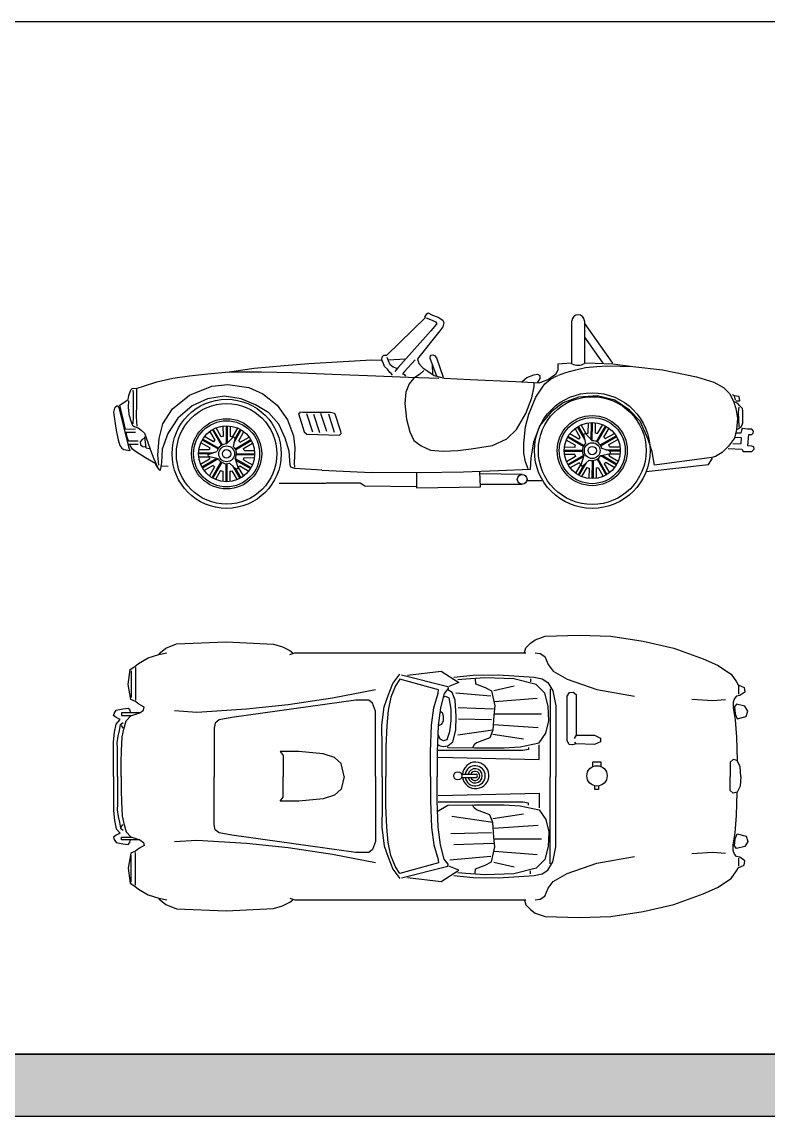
# Model space of a CAD drawing. Header units: millimetres. Extents: x 1343 to 64046, y 44602 to 77982.
# Drawn here: x 30364 to 35030, y 44602 to 51441 of the extents above; entities that cross this region are included whole.
import ezdxf

# ---------------------------------------------------------------- set-up
doc = ezdxf.new("R2010")
doc.units = ezdxf.units.MM
doc.layers.add('www.cad-blocks.net', color=7, linetype='Continuous')

# ---------------------------------------------------------------- blocks, each defined once
blk = doc.blocks.new('A$C1B7223F6')
for p, q in [((1707.8, 959.1), (1950.9, 1193.3)), ((1946.6, 1195.7), (1959.3, 1215.6)), ((1950.9, 1193.3), (1946.6, 1195.7)), ((1954.3, 1192.1), (1991.6, 1177.5)), ((1959.3, 1215.6), (1966.8, 1222.2)), ((1966.8, 1222.2), (1994.3, 1207.7)), ((1991.6, 1177.5), (2013.8, 1167.2)), ((1994.3, 1207.7), (2029.3, 1195.1)), ((2013.8, 1167.2), (2021, 1155.4)), ((2029.3, 1195.1), (2059.2, 1175.9)), ((2059.2, 1175.9), (2064.9, 1160.8)), ((2866.3, 903.1), (2866.3, 1171.7)), ((2943.5, 1171.7), (2943.5, 906.2)), ((1984.4, 1109.9), (1780.5, 881)), ((2040.6, 1110.1), (1900.2, 936)), ((2017.2, 1149.2), (1984.4, 1109.9)), ((2021, 1155.4), (2017.2, 1149.2)), ((2059.4, 1135.8), (2040.6, 1110.1)), ((2064.9, 1160.8), (2059.4, 1135.8)), ((2943.5, 1156.3), (3118.8, 908)), ((2943.5, 1070.6), (3058.8, 907.2)), ((1679, 946.7), (1690.8, 959)), ((1690.8, 959), (1707.8, 959.1)), ((1980.8, 952.6), (1986, 958.6)), ((1986, 958.6), (1997.1, 961.1)), ((1997.1, 961.1), (2006.6, 955.9)), ((878.9, 877.3), (1066, 894)), ((1066, 894), (1220.9, 906.8)), ((1220.9, 906.8), (1435.8, 917.5)), ((1435.8, 917.5), (1612, 928.8)), ((1612, 928.8), (1678.2, 926.3)), ((1684.4, 916.4), (1677.7, 926.3)), ((1678.2, 926.3), (1679, 946.7)), ((1694.9, 886.7), (1684.4, 916.4)), ((1719.3, 922.3), (1709.8, 942.6)), ((1717.4, 929.4), (1824.6, 935.6)), ((1729.4, 898.7), (1719.3, 922.3)), ((1749.3, 883.2), (1729.4, 898.7)), ((1886.1, 928.4), (1818.9, 856.7)), ((1900.2, 936), (1907.9, 906.3)), ((1907.9, 906.3), (1933.1, 878.5)), ((1979.5, 945.4), (1980.8, 952.6)), ((1980, 936.9), (1979.5, 945.4)), ((2021.2, 826.7), (1980, 936.9)), ((1996.7, 840.5), (1994, 894.6)), ((2006.6, 955.9), (2018.2, 941.4)), ((2018.2, 941.4), (2060.6, 819.7)), ((2777.4, 904.2), (2805.3, 906.7)), ((2777.4, 904.2), (2778.7, 863.6)), ((2805.3, 906.7), (2866.3, 909.4)), ((2943.5, 909.2), (3010.4, 907.7)), ((3010.4, 907.7), (3121.9, 903.1)), ((3020.9, 887.5), (3086, 891.1)), ((3086, 891.1), (3247.7, 886.3)), ((3121.9, 903.1), (3247.7, 886.3)), ((370.8, 815.1), (475.1, 829.8)), ((475.1, 829.8), (588.5, 840.8)), ((588.5, 840.8), (722.6, 853.3)), ((722.6, 853.3), (752.4, 857.7)), ((722.6, 853.3), (924.4, 854.4)), ((752.4, 857.7), (878.9, 877.3)), ((924.4, 854.4), (1117.2, 850.2)), ((1117.2, 850.2), (1367.7, 839.7)), ((1367.7, 839.7), (1587, 831.4)), ((1587, 831.4), (1843.2, 819.9)), ((1712.5, 869.8), (1694.9, 886.7)), ((1727.2, 850), (1712.5, 869.8)), ((1735.8, 842.5), (1727.2, 850)), ((1744.3, 834.1), (1735.8, 842.5)), ((1772, 875.8), (1749.3, 883.2)), ((1780.5, 881), (1759.6, 856.2)), ((1818.9, 856.7), (1806.2, 841)), ((1806.2, 841), (1817.6, 836.8)), ((1817.6, 836.8), (1826.1, 826.9)), ((1914.4, 840.1), (1876.3, 812.5)), ((1940.8, 863), (1914.4, 840.1)), ((1933.1, 878.5), (1970.6, 853.2)), ((1970.6, 853.2), (2003.8, 831.2)), ((2003.8, 831.2), (2066.7, 813.5)), ((2583.1, 817.7), (2627.9, 835.9)), ((2627.9, 835.9), (2650.1, 839.3)), ((2650.1, 839.3), (2665.2, 831.8)), ((2665.2, 831.8), (2665.3, 812.4)), ((2762.9, 838.2), (2718.4, 806.5)), ((2729.2, 807), (2758.9, 822.3)), ((2758.9, 822.3), (2777.8, 830)), ((2778.7, 863.6), (2762.9, 838.2)), ((2781.1, 832.8), (2827.8, 849.1)), ((2827.8, 849.1), (2890.1, 867.4)), ((2890.1, 867.4), (2950.9, 881.9)), ((2950.9, 881.9), (3020.9, 887.5)), ((3247.7, 886.3), (3432.5, 866)), ((3432.5, 866), (3644.4, 823.4)), ((3644.4, 823.4), (3752.9, 788.6)), ((116.9, 750), (148.1, 752.5)), ((148.1, 752.5), (187.2, 764.5)), ((187.2, 764.5), (270.7, 792.4)), ((270.7, 792.4), (370.8, 815.1)), ((475.3, 708.4), (614.4, 765.3)), ((614.4, 765.3), (715.5, 775.8)), ((715.5, 775.8), (846.5, 755.2)), ((846.5, 755.2), (933.6, 716.9)), ((1847.6, 779.3), (1827.6, 726.3)), ((1843.2, 819.9), (2033.6, 813.4)), ((1876.3, 812.5), (1847.6, 779.3)), ((2066.7, 813.5), (2230.3, 806.8)), ((2230.3, 806.8), (2514.3, 793.2)), ((2514.3, 793.2), (2664.4, 784.2)), ((2554.1, 794.2), (2583.1, 817.7)), ((2615, 692.1), (2629.3, 762.1)), ((2629.3, 762.1), (2630.1, 784.3)), ((2640, 696), (2682.2, 758.1)), ((2665.3, 812.4), (2648.7, 786)), ((2718.4, 806.5), (2664.4, 784.2)), ((2682.2, 758.1), (2697.3, 779.5)), ((2697.3, 779.5), (2729.2, 807)), ((3752.9, 788.6), (3813.5, 755.7)), ((3813.5, 755.7), (3850.2, 717.9)), ((90.8, 681.8), (95.9, 705.5)), ((95.9, 705.5), (107.5, 742.4)), ((107.5, 742.4), (116.9, 750)), ((120.6, 740.3), (123, 720.8)), ((123, 720.8), (123, 570)), ((144.3, 745), (143.3, 659)), ((368.5, 621.8), (475.3, 708.4)), ((588.4, 684.4), (491.7, 641.4)), ((692.2, 702), (588.4, 684.4)), ((797.7, 685.5), (692.2, 702)), ((888.6, 648.6), (797.7, 685.5)), ((933.6, 716.9), (1023.3, 646.5)), ((1827.6, 726.3), (1821.8, 655.8)), ((2578.2, 593.6), (2615, 692.1)), ((2596.2, 588.5), (2640, 696)), ((2906.1, 695.5), (2810.8, 661)), ((3025.1, 703.7), (2906.1, 695.5)), ((3133.9, 676.4), (3025.1, 703.7)), ((3850.2, 717.9), (3875.9, 669.8)), ((3882.3, 704.8), (3869, 710.9)), ((3889.5, 676), (3881.8, 703.9)), ((3894.6, 701.6), (3882.3, 704.8)), ((3911.6, 698.8), (3894.6, 701.6)), ((3915.1, 673.3), (3911.6, 698.8)), ((6, 626.1), (0, 602.9)), ((14.5, 635.6), (6, 626.1)), ((23.9, 641.3), (14.5, 635.6)), ((23.9, 641.3), (32.4, 631.8)), ((32.4, 631.8), (92.7, 384.2)), ((39, 644.7), (90.8, 681.8)), ((45.3, 617.8), (39, 646.6)), ((39, 646.6), (39, 644.7)), ((61.7, 548.9), (45.3, 617.8)), ((92.7, 672.4), (91, 632.2)), ((91, 632.2), (96.5, 589.7)), ((143.3, 659), (141.8, 572.5)), ((307.5, 529.8), (368.5, 621.8)), ((491.7, 641.4), (401.9, 565.3)), ((971.6, 597.1), (888.6, 648.6)), ((1023.3, 646.5), (1087.6, 553.3)), ((1821.8, 655.8), (1831.8, 559)), ((2810.8, 661), (2736.4, 603.4)), ((3226.4, 614.5), (3133.9, 676.4)), ((3875.9, 669.8), (3891.2, 624.1)), ((3903.3, 655.8), (3885.3, 665.6)), ((3891.2, 624.1), (3901.9, 562.7)), ((3892.9, 673.2), (3915.1, 673.3)), ((3913.3, 643.1), (3903.3, 655.8)), ((3908.3, 603.8), (3911, 633.6)), ((3920.9, 636), (3913.3, 643.1)), ((3931.4, 625.2), (3920.9, 636)), ((3933.4, 607.3), (3931.4, 625.2)), ((0, 602.9), (4.1, 571.8)), ((4.1, 571.8), (16.3, 489.1)), ((73.9, 496.4), (61.7, 548.9)), ((96.5, 589.7), (105.2, 554.3)), ((105.2, 554.3), (113.8, 529.8)), ((123, 570), (120.6, 528.6)), ((141.8, 572.5), (146.4, 514.4)), ((401.9, 565.3), (339.5, 467.6)), ((1033.4, 526.5), (971.6, 597.1)), ((1087.6, 553.3), (1124.5, 454.2)), ((1162, 593.8), (1156.3, 592.8)), ((1156.3, 592.8), (1191.4, 479.2)), ((1163.9, 601.4), (1162, 593.8)), ((1183.2, 599.6), (1163.9, 601.4)), ((1356.7, 600.5), (1183.2, 599.6)), ((1246.3, 476.1), (1208.8, 591.2)), ((1290.2, 473.5), (1253.2, 586.7)), ((1333.7, 481.3), (1295.7, 593.6)), ((1381.4, 474.9), (1345.8, 589.6)), ((1382.2, 594), (1356.7, 600.5)), ((1386, 588.8), (1382.2, 594)), ((1422, 481.3), (1386, 588.8)), ((1831.8, 559), (1851.6, 479.3)), ((2519.2, 493.6), (2578.2, 593.6)), ((2576.3, 510), (2596.2, 588.5)), ((2736.4, 603.4), (2664.6, 518)), ((3292, 546.3), (3226.4, 614.5)), ((3901.9, 562.7), (3895.7, 494.2)), ((3910.7, 509.4), (3908.3, 603.8)), ((3935.1, 535.9), (3933.4, 607.3)), ((16.3, 489.1), (29.3, 429.6)), ((70.1, 496.3), (137.7, 496.7)), ((113.8, 529.8), (119, 521.3)), ((119, 521.3), (129.9, 511.9)), ((129.9, 511.9), (153.1, 504.5)), ((153.1, 504.5), (172.6, 489)), ((172.6, 489), (194, 469.7)), ((284.4, 437.1), (307.5, 529.8)), ((634.9, 426.4), (602.1, 482.1)), ((675.7, 394.8), (618, 492.7)), ((681.3, 397.7), (623.5, 495.9)), ((673.9, 447.8), (640.8, 504)), ((686.9, 451), (686.4, 515.7)), ((706.4, 403.3), (705.4, 516.9)), ((712.7, 409.2), (711.8, 517)), ((731.4, 450.1), (730.8, 515.3)), ((744.3, 446.4), (776.2, 502.7)), ((754, 411.9), (798.8, 491.1)), ((758.3, 432.4), (793.3, 494.2)), ((782.4, 423.4), (814.5, 480.1)), ((1073.5, 438.4), (1033.4, 526.5)), ((1191.4, 479.2), (1208, 464.6)), ((1424, 469), (1422, 481.3)), ((1851.6, 479.3), (1878.3, 425.5)), ((2459, 435.7), (2519.2, 493.6)), ((2565, 408.8), (2576.3, 510)), ((2664.6, 518), (2625.9, 414.3)), ((2917.4, 443.3), (2885.4, 500)), ((2945.8, 431.8), (2901, 511)), ((2941.5, 452.4), (2906.6, 514.1)), ((2955.5, 466.3), (2923.6, 522.6)), ((2968.4, 470.1), (2969, 535.2)), ((2987.1, 429.1), (2988, 536.9)), ((2993.4, 423.2), (2994.4, 536.8)), ((3012.9, 471), (3013.4, 535.6)), ((3018.5, 417.6), (3076.4, 515.8)), ((3024.2, 414.7), (3081.8, 512.6)), ((3025.9, 467.8), (3059, 523.9)), ((3064.9, 446.3), (3097.7, 502)), ((3341.2, 438.3), (3292, 546.3)), ((3895.7, 494.2), (3881.3, 440.2)), ((3900.4, 493.2), (3903.2, 498.4)), ((3903.2, 498.4), (3920.2, 508.5)), ((3920.2, 508.5), (3926.8, 512.7)), ((3925.9, 488.2), (3922.7, 470.2)), ((3930.1, 499.1), (3925.9, 488.2)), ((3926.8, 512.7), (3935.1, 535.9)), ((3962.8, 495.9), (3930.1, 499.1)), ((3989.7, 494.6), (3962.8, 495.9)), ((4000.2, 482.4), (3989.7, 494.6)), ((3998.3, 471.5), (4000.2, 482.4)), ((29.3, 429.6), (40.3, 393.3)), ((73.6, 475.9), (137.8, 475.9)), ((85.9, 444.6), (78.6, 475.9)), ((93.1, 423.4), (85.9, 444.6)), ((86, 423.3), (153.6, 423.7)), ((179.6, 431.6), (166.8, 416.8)), ((166.8, 416.8), (168.8, 397.3)), ((192.7, 439), (179.6, 431.6)), ((196, 447.5), (193.1, 445.6)), ((193.1, 445.6), (202, 380.4)), ((194, 469.7), (212.2, 418.8)), ((212.2, 418.8), (230.9, 365)), ((277.8, 333.1), (284.4, 437.1)), ((339.5, 467.6), (305, 370.6)), ((602.2, 379), (545.9, 410.9)), ((653.3, 372), (554.4, 427.9)), ((656.7, 377.4), (557.5, 433.5)), ((625.2, 417.1), (568.5, 449.1)), ((707.3, 403.3), (749.1, 448.6)), ((760.6, 443.3), (748.7, 387)), ((749.1, 448.6), (760.6, 443.3)), ((760.1, 372.9), (858, 430.6)), ((763, 367.3), (861.2, 425.1)), ((791.7, 413.7), (847.4, 446.5)), ((1098.5, 357.7), (1073.5, 438.4)), ((1124.5, 454.2), (1134.3, 378.2)), ((1208, 464.6), (1412.7, 459)), ((1412.7, 459), (1424, 469)), ((1878.3, 425.5), (1923.4, 391.8)), ((2369.9, 394.1), (2459, 435.7)), ((2625.9, 414.3), (2608, 315.5)), ((2886.7, 394.7), (2830.5, 427.7)), ((2936.8, 387.2), (2838.6, 445.1)), ((2939.7, 392.9), (2841.8, 450.5)), ((2908.1, 433.6), (2852.4, 466.4)), ((2950.7, 468.6), (2939.2, 463.3)), ((2939.2, 463.3), (2951.1, 406.9)), ((2992.5, 423.2), (2950.7, 468.6)), ((3043.1, 397.3), (3142.3, 453.4)), ((3046.5, 391.9), (3145.4, 447.9)), ((3074.6, 437), (3131.3, 469.1)), ((3097.6, 399), (3153.9, 430.8)), ((3368.1, 354.4), (3341.2, 438.3)), ((3881.3, 440.2), (3845.2, 389)), ((3926.2, 441.4), (3884.6, 443.1)), ((3922.7, 470.2), (3895.8, 470.1)), ((3925, 406.4), (3926.2, 441.4)), ((3965.7, 390.6), (3972.9, 462.9)), ((3972.9, 462.9), (3990.8, 463)), ((3990.8, 463), (3998.3, 471.5)), ((40.3, 393.3), (51, 376.3)), ((51, 376.3), (64.5, 367.9)), ((64.5, 367.9), (102.2, 362)), ((89.5, 402.9), (153.7, 402.9)), ((92.7, 384.2), (102.2, 362)), ((103.2, 393.6), (100, 402.9)), ((118.9, 369.6), (103.2, 393.6)), ((138.3, 355.5), (118.9, 369.6)), ((199, 315.7), (138.3, 355.5)), ((168.8, 397.3), (182.3, 387.2)), ((182.3, 387.2), (200.8, 385.2)), ((202, 380.4), (203.9, 378.6)), ((203.9, 378.6), (222.3, 374.4)), ((230.9, 365), (252, 309.8)), ((305, 370.6), (298.9, 288.3)), ((622.6, 347.2), (531.6, 346.5)), ((598.5, 366.1), (533.3, 365.5)), ((592.1, 337.3), (646.8, 355.1)), ((768.6, 342.2), (882.2, 343.2)), ((813.1, 374.7), (869.3, 407.8)), ((816.4, 361.6), (881, 362.2)), ((1104.1, 271.7), (1098.5, 357.7)), ((1134.3, 378.2), (1128.7, 283.2)), ((1923.4, 391.8), (1982.6, 365.1)), ((1982.6, 365.1), (2060.6, 357.5)), ((2060.6, 357.5), (2153.2, 363.2)), ((2153.2, 363.2), (2235.8, 373.1)), ((2235.8, 373.1), (2369.9, 394.1)), ((2565.3, 345.9), (2565, 408.8)), ((2574.6, 290.7), (2565.3, 345.9)), ((2931.5, 355.8), (2817.5, 356.8)), ((2931.2, 362.1), (2817.6, 363.1)), ((2883.5, 381.6), (2818.8, 382.2)), ((3046.4, 331.1), (3106.6, 344.6)), ((3107.8, 357.2), (3053, 375.1)), ((3077.2, 367.2), (3168.2, 366.4)), ((3097.2, 360.7), (3168.1, 360.1)), ((3101.4, 386), (3166.5, 385.5)), ((3106.6, 344.6), (3107.8, 357.2)), ((3382.7, 270.3), (3368.1, 354.4)), ((3805.2, 350.5), (3763.8, 325.7)), ((3845.2, 389), (3805.2, 350.5)), ((3843.4, 373.9), (3927.5, 371.5)), ((3871.1, 404.7), (3925, 406.4)), ((3927.5, 371.5), (3936.1, 356.4)), ((3936.1, 356.4), (3971, 356.6)), ((3989.8, 389.7), (3965.7, 390.6)), ((3971, 356.6), (3989.9, 356.7)), ((4003, 384.6), (3989.8, 389.7)), ((3989.9, 356.7), (4005, 371.4)), ((4005, 371.4), (4003, 384.6)), ((263.9, 278.7), (199, 315.7)), ((252, 309.8), (275.9, 257.5)), ((265.4, 275.4), (263.9, 278.7)), ((279.2, 251.4), (265.4, 275.4)), ((282.4, 271.2), (277.8, 333.1)), ((298.9, 288.3), (292, 237.7)), ((602.6, 340.7), (531.7, 340.1)), ((597.6, 321.6), (532.9, 321.1)), ((600.8, 308.6), (544.6, 275.5)), ((645.6, 312.9), (552.7, 258.1)), ((653.8, 310.3), (555.9, 252.7)), ((593.2, 324.6), (592.1, 337.3)), ((653.4, 311.1), (593.2, 324.6)), ((671.2, 291.4), (615.1, 192.2)), ((676.6, 288), (620.6, 189.1)), ((701.1, 280.3), (702.1, 166.3)), ((707.5, 280), (708.5, 166.4)), ((768.2, 244.3), (725.3, 282.8)), ((760.2, 310.5), (778.5, 251.7)), ((760.6, 311.3), (859.5, 255.3)), ((762.5, 302.9), (856.4, 249.8)), ((768.3, 335.8), (882.3, 336.8)), ((811.7, 304.3), (868, 272.4)), ((815.4, 317.2), (880.6, 317.7)), ((1128.7, 283.2), (1130.7, 258.6)), ((2591.8, 248.3), (2574.6, 290.7)), ((2608, 315.5), (2604.6, 243.1)), ((2884.4, 337.1), (2819.2, 337.7)), ((2888.1, 324.2), (2831.8, 292.4)), ((2939.2, 331.2), (2840.3, 275.3)), ((2937.3, 322.8), (2843.4, 269.7)), ((2911.1, 286.2), (2854.4, 254.1)), ((2920.8, 276.8), (2888, 221.1)), ((2955.6, 285.7), (2909.4, 207.3)), ((2939.7, 330.4), (2921.3, 271.6)), ((2931.6, 264.3), (2974.5, 302.7)), ((2992.3, 299.9), (2991.3, 186.3)), ((2998.7, 300.2), (2997.7, 186.3)), ((3023.2, 307.9), (3079.2, 209)), ((3028.6, 311.3), (3084.7, 212.2)), ((3046, 330.3), (3143.9, 272.6)), ((3054.2, 332.8), (3147.1, 278.1)), ((3068.3, 279.9), (3100.4, 223.2)), ((3077.6, 289.6), (3133.3, 256.7)), ((3099, 328.5), (3155.2, 295.5)), ((3102.3, 341.6), (3166.9, 341)), ((3329.5, 231.8), (3719.6, 275.4)), ((3741.6, 318), (3382.7, 270.3)), ((3719.6, 275.4), (3744.9, 314.8)), ((3763.8, 325.7), (3741.6, 318)), ((292, 237.7), (279.2, 251.4)), ((302.3, 266.1), (341.5, 263.5)), ((622.2, 269.6), (566.5, 236.8)), ((631.5, 259.9), (599.4, 203.2)), ((669.6, 236.9), (637.7, 180.6)), ((682.5, 233.1), (683.1, 168)), ((727, 232.2), (727.5, 167.6)), ((740, 235.5), (773.1, 179.3)), ((744.3, 265.8), (790.4, 187.4)), ((759.9, 251.7), (795.9, 190.6)), ((778.5, 251.7), (768.2, 244.3)), ((779, 256.9), (811.8, 201.2)), ((788.7, 266.2), (845.4, 234.1)), ((1107.5, 258.5), (1104.1, 271.7)), ((1132.6, 249.2), (1107.5, 258.5)), ((1302.8, 238.7), (1132.6, 249.2)), ((1302.8, 238.7), (1613.3, 224.3)), ((1914.3, 223.5), (1613.3, 224.3)), ((1893.5, 222.3), (1893.5, 128.9)), ((2188.9, 225.9), (1914.3, 223.5)), ((2407.6, 234.6), (2188.9, 225.9)), ((2294.2, 136.2), (2290.8, 228.1)), ((2554.5, 211.9), (2292.9, 216.9)), ((2604.6, 243.1), (2407.6, 234.6)), ((2939.9, 271.7), (2903.9, 210.6)), ((2921.3, 271.6), (2931.6, 264.3)), ((2959.8, 255.4), (2926.7, 199.3)), ((2972.9, 252.2), (2972.3, 187.5)), ((3017.3, 253.1), (3016.8, 187.9)), ((3030.2, 256.8), (3062.1, 200.6)), ((1035.3, 157.5), (1324.9, 158)), ((1324.9, 158), (1332, 160.9)), ((1332, 160.9), (1542.8, 161.1)), ((1542.8, 161.1), (1571.7, 140.9)), ((1571.7, 140.9), (1893.5, 137.4)), ((2292.3, 151.3), (2555.1, 151.1)), ((2585.1, 175.5), (2678.2, 175.5)), ((1893.5, 128.9), (2294.2, 136.2))]:
    blk.add_line(p, q)
for centre, radius in [((2992.9, 361.6), 361.6), ((2992.9, 361.6), 337), ((707, 341.6), 341.1), ((707, 341.6), 314.3), ((707, 341.6), 219.3), ((707, 341.6), 206.6), ((2992.9, 361.6), 219.3), ((2992.9, 361.6), 206.6), ((707, 341.6), 175.3), ((2992.9, 361.6), 175.3), ((2992.9, 361.6), 49.4), ((707, 341.6), 49.4), ((707, 341.6), 26.5), ((2992.9, 361.6), 26.5), ((2554.8, 181.5), 30.4)]:
    blk.add_circle(centre, radius)
for centre, radius, start, end in [((2904.9, 1171.7), 38.6, 0, 180), ((2901.9, 980.4), 85.1, 245.27544, 299.30186), ((707, 341.6), 111.2, 130.363, 137.29767), ((707, 341.6), 111.2, 100.363, 107.29767), ((707, 341.6), 111.2, 70.363, 77.29767), ((707, 341.6), 111.2, 40.363, 47.29767), ((2992.9, 361.6), 111.2, 132.70233, 139.637), ((2992.9, 361.6), 111.2, 102.70233, 109.637), ((2992.9, 361.6), 61.7, 12.65845, 90.33122), ((2992.9, 361.6), 111.2, 72.70233, 79.637), ((2992.9, 361.6), 111.2, 42.70233, 49.637), ((707, 341.6), 111.2, 160.363, 167.29767), ((707, 341.6), 61.7, 89.66878, 167.34155), ((707, 341.6), 61.7, 329.66878, 47.34155), ((707, 341.6), 111.2, 10.363, 17.29767), ((2992.9, 361.6), 111.2, 162.70233, 169.637), ((2992.9, 361.6), 61.7, 132.65845, 210.33122), ((2992.9, 361.6), 111.2, 12.70233, 19.637), ((707, 341.6), 111.2, 190.363, 197.29767), ((707, 341.6), 61.7, 209.66878, 287.34155), ((707, 341.6), 111.2, 340.363, 347.29767), ((2992.9, 361.6), 111.2, 192.70233, 199.637), ((2992.9, 361.6), 111.2, 222.70233, 229.637), ((2992.9, 361.6), 61.7, 252.65845, 330.33122), ((2992.9, 361.6), 111.2, 312.70233, 319.637), ((2992.9, 361.6), 111.2, 342.70233, 349.637), ((707, 341.6), 111.2, 220.363, 227.29767), ((707, 341.6), 111.2, 250.363, 257.29767), ((707, 341.6), 111.2, 280.363, 287.29767), ((707, 341.6), 111.2, 310.363, 317.29767), ((2992.9, 361.6), 111.2, 252.70233, 259.637), ((2992.9, 361.6), 111.2, 282.70233, 289.637)]:
    blk.add_arc(centre, radius, start, end)
blk = doc.blocks.new('A$C2831749D')
for p, q in [((327, 1682.8), (393.7, 1711.3)), ((393.7, 1711.3), (704.8, 1724)), ((704.8, 1724), (1000.1, 1708.1)), ((2578.1, 1685.9), (2606.7, 1714.5)), ((2606.7, 1714.5), (2635.2, 1736.7)), ((2635.2, 1736.7), (2698.7, 1759)), ((2698.7, 1759), (2911.5, 1765.3)), ((2911.5, 1765.3), (3108.3, 1759)), ((3108.3, 1759), (3311.5, 1727.2)), ((3311.5, 1727.2), (3502, 1682.8)), ((215.9, 1622.4), (282.6, 1644.7)), ((282.6, 1647.8), (327, 1682.8)), ((282.6, 1644.7), (333.4, 1654.2)), ((1000.1, 1708.1), (1057.3, 1692.3)), ((1057.3, 1692.3), (1101.7, 1670.1)), ((1101.7, 1670.1), (1120.8, 1654.2)), ((1101.7, 1644.7), (1133.5, 1654.2)), ((1133.5, 1654.2), (1870.1, 1654.2)), ((1835.1, 1654.2), (2578.1, 1654.2)), ((2568.6, 1657.4), (2578.1, 1685.9)), ((2635.2, 1654.2), (2667, 1651)), ((2667, 1651), (2695.6, 1632)), ((3502, 1682.8), (3686.2, 1616.1)), ((133.3, 1568.5), (155.6, 1587.5)), ((155.6, 1587.5), (215.9, 1622.4)), ((2695.6, 1632), (2717.8, 1581.2)), ((2717.8, 1581.2), (2749.5, 1539.9)), ((3686.2, 1616.1), (3775.1, 1578)), ((3775.1, 1578), (3860.8, 1520.8)), ((92.1, 1457.3), (104.8, 1549.4)), ((104.8, 1549.4), (133.3, 1568.5)), ((111.1, 1543.1), (111.1, 1374.8)), ((136.5, 1562.1), (136.5, 1358.9)), ((1746.2, 1463.7), (1790.7, 1520.8)), ((1800.2, 1517.7), (2089.1, 1444.6)), ((1838.3, 1514.5), (2047.9, 1539.9)), ((2047.9, 1539.9), (2159, 1470)), ((2127.2, 1501.8), (2247.9, 1514.5)), ((2247.9, 1514.5), (2406.6, 1517.7)), ((2406.6, 1517.7), (2628.9, 1501.8)), ((2749.5, 1539.9), (2835.3, 1489.1)), ((3860.8, 1520.8), (3895.7, 1473.2)), ((107.9, 1362.1), (92.1, 1457.3)), ((1717.7, 1387.5), (1746.2, 1463.7)), ((1762.1, 1447.8), (1733.5, 1378)), ((1790.7, 1489.1), (1762.1, 1447.8)), ((2032, 1422.4), (1790.7, 1489.1)), ((2089.1, 1444.6), (2092.3, 1431.9)), ((2159, 1470), (2095.5, 1444.6)), ((2203.4, 1489.1), (2152.6, 1485.9)), ((2320.9, 1498.6), (2203.4, 1489.1)), ((2260.6, 1492.3), (2263.8, 1460.5)), ((2263.8, 1460.5), (2324.1, 1438.3)), ((2501.9, 1492.3), (2320.9, 1498.6)), ((2324.1, 1438.3), (2362.2, 1416.1)), ((2378.1, 1419.2), (2505.1, 1447.8)), ((2641.6, 1457.3), (2501.9, 1492.3)), ((2606.7, 1492.3), (2606.7, 1473.2)), ((2628.9, 1501.8), (2679.7, 1492.3)), ((2695.6, 1403.4), (2641.6, 1457.3)), ((2679.7, 1492.3), (2714.6, 1470)), ((2714.6, 1470), (2746.4, 1416.1)), ((2835.3, 1489.1), (3022.6, 1425.6)), ((3895.7, 1473.2), (3905.2, 1454.2)), ((3905.2, 1454.2), (3943.3, 1438.3)), ((3908.4, 1397), (3908.4, 1447.8)), ((3943.3, 1438.3), (3946.5, 1409.7)), ((1368.4, 1371.6), (1092.2, 1330.3)), ((1638.3, 1422.4), (1368.4, 1371.6)), ((1692.3, 1317.6), (1717.7, 1387.5)), ((1733.5, 1378), (1717.7, 1295.4)), ((2003.4, 1311.3), (2028.8, 1403.4)), ((2028.8, 1403.4), (2032, 1422.4)), ((2066.9, 1400.2), (2044.7, 1311.3)), ((2060.6, 1378), (2076.4, 1384.3)), ((2092.3, 1431.9), (2066.9, 1400.2)), ((2076.4, 1384.3), (2095.8, 1372.7)), ((2117.7, 1406.5), (2091, 1422.6)), ((2095.8, 1372.7), (2108.2, 1301.8)), ((2136.8, 1358.9), (2117.7, 1406.5)), ((2359, 1384.3), (2139.9, 1403.2)), ((2362.2, 1416.1), (2384.4, 1324)), ((2381.2, 1349.4), (2647.9, 1371.6)), ((2717.8, 1320.8), (2695.6, 1403.4)), ((2730.5, 1428.8), (2730.5, 882.7)), ((2746.4, 1416.1), (2765.4, 1324)), ((2835.3, 1384.3), (2851.1, 1406.5)), ((2835.3, 1104.9), (2835.3, 1384.3)), ((2851.1, 1406.5), (2873.4, 1409.7)), ((2873.4, 1409.7), (2892.4, 1393.8)), ((2892.4, 1393.8), (2892.4, 1139.8)), ((3022.6, 1425.6), (3257.5, 1384.3)), ((3883, 1368.4), (3873.5, 1346.2)), ((3895.7, 1384.3), (3883, 1368.4)), ((3914.8, 1387.5), (3895.7, 1384.3)), ((3946.5, 1409.7), (3914.8, 1387.5)), ((15.9, 1295.4), (57.1, 1304.9)), ((57.1, 1304.9), (92.1, 1308.1)), ((92.1, 1308.1), (101.6, 1295.4)), ((136.5, 1349.4), (107.9, 1362.1)), ((158.7, 1333.5), (136.5, 1349.4)), ((190.5, 1314.5), (158.7, 1333.5)), ((187.3, 1295.4), (190.5, 1314.5)), ((831.8, 1301.8), (520.7, 1282.7)), ((1514.5, 1358.9), (739.8, 1251)), ((1092.2, 1330.3), (831.8, 1301.8)), ((1597, 1358.9), (1514.5, 1358.9)), ((1619.2, 1339.9), (1597, 1358.9)), ((1638.3, 1289.1), (1619.2, 1339.9)), ((1676.4, 1203.3), (1692.3, 1317.6)), ((1987.5, 1203.3), (2003.4, 1311.3)), ((2044.7, 1311.3), (2028.8, 1200.2)), ((2108.2, 1301.8), (2108.2, 1231.9)), ((2143.1, 1257.3), (2136.8, 1358.9)), ((2374.9, 1301.8), (2155.3, 1310.2)), ((2384.4, 1324), (2378.1, 1263.7)), ((2721, 1228.7), (2717.8, 1320.8)), ((2765.4, 1324), (2765.4, 882.7)), ((3616.3, 1365.3), (3746.5, 1355.7)), ((3746.5, 1355.7), (3825.9, 1362.1)), ((3873.5, 1346.2), (3873.5, 1311.3)), ((3873.5, 1311.3), (3886.2, 1235.1)), ((3895.7, 1333.5), (3883, 1317.6)), ((3883, 1317.6), (3886.2, 1273.2)), ((3946.5, 1320.8), (3895.7, 1333.5)), ((3965.6, 1289.1), (3946.5, 1320.8)), ((0, 1263.7), (3.2, 1276.4)), ((15.9, 1251), (0, 1263.7)), ((3.2, 1276.4), (15.9, 1295.4)), ((41.3, 1238.3), (15.9, 1251)), ((15.9, 1209.7), (41.3, 1238.3)), ((50.8, 1279.5), (50.8, 1263.7)), ((165.1, 1279.5), (50.8, 1279.5)), ((50.8, 1263.7), (114.3, 1263.7)), ((79.4, 1228.7), (107.9, 1260.5)), ((101.6, 1295.4), (104.8, 1282.7)), ((107.9, 1260.5), (165.1, 1279.5)), ((165.1, 1279.5), (187.3, 1295.4)), ((520.7, 1282.7), (381, 1292.2)), ((660.4, 1235.1), (635, 1216)), ((739.8, 1251), (660.4, 1235.1)), ((1638.3, 882.7), (1638.3, 1289.1)), ((1717.7, 1295.4), (1708.1, 1200.2)), ((2041.5, 1289.1), (2054.2, 1282.7)), ((2054.2, 1282.7), (2060.6, 1260.5)), ((2060.6, 1260.5), (2060.6, 1228.7)), ((2108.2, 1231.9), (2100, 1161)), ((2139.9, 1171.6), (2143.1, 1257.3)), ((2362.2, 1235.1), (2157, 1240.2)), ((2378.1, 1263.7), (2371.7, 1171.6)), ((2384.4, 1273.2), (2676.5, 1273.2)), ((3886.2, 1273.2), (3898.9, 1241.4)), ((3886.2, 1235.1), (3895.7, 1127.1)), ((3898.9, 1241.4), (3956, 1257.3)), ((3956, 1257.3), (3965.6, 1289.1)), ((6.3, 1158.9), (15.9, 1209.7)), ((28.6, 1133.5), (38.1, 1168.4)), ((38.1, 1168.4), (44.4, 1206.5)), ((44.4, 1206.5), (60.3, 1219.2)), ((47.6, 1200.2), (57.1, 1184.3)), ((54, 1130.3), (63.5, 1177.9)), ((63.5, 1177.9), (79.4, 1228.7)), ((635, 1216), (628.6, 1184.3)), ((628.6, 1184.3), (628.6, 882.7)), ((1679.6, 1066.8), (1676.4, 1203.3)), ((1708.1, 1200.2), (1701.8, 1066.8)), ((1981.2, 1035.1), (1987.5, 1203.3)), ((2028.8, 1200.2), (2022.5, 1035.1)), ((2035.2, 1200.2), (2028.8, 1200.2)), ((2051, 1206.5), (2035.2, 1200.2)), ((2060.6, 1228.7), (2051, 1206.5)), ((2120.9, 1098.6), (2139.9, 1171.6)), ((2371.7, 1171.6), (2153.5, 1139.2)), ((2371.7, 1171.6), (2352.7, 1124)), ((2374.9, 1206.5), (2654.3, 1187.5)), ((2701.9, 1152.5), (2721, 1228.7)), ((0, 1098.6), (6.3, 1158.9)), ((0, 1060.4), (0, 1098.6)), ((22.2, 1092.2), (28.6, 1133.5)), ((50.8, 1041.4), (54, 1130.3)), ((2042.3, 1114.4), (2032.2, 1139.5)), ((2063.7, 1104.9), (2042.3, 1114.4)), ((2084.2, 1111.6), (2063.7, 1104.9)), ((2100, 1161), (2084.2, 1111.6)), ((2089.1, 1073.2), (2120.9, 1098.6)), ((2352.7, 1124), (2270.1, 1092.2)), ((2371.7, 1146.2), (2562.2, 1117.6)), ((2660.6, 1092.2), (2701.9, 1152.5)), ((2848, 1082.7), (2835.3, 1104.9)), ((2892.4, 1139.8), (2880.9, 1119.2)), ((2892.4, 1085.9), (2884.6, 1097.2)), ((2892.4, 1139.8), (3006.7, 1139.8)), ((3006.7, 1139.8), (3044.8, 1120.8)), ((3044.8, 1098.6), (3006.7, 1082.7)), ((3044.8, 1120.8), (3044.8, 1098.6)), ((3895.7, 1127.1), (3898.9, 981.1)), ((0, 981.1), (0, 1060.4)), ((25.4, 1057.3), (22.2, 1092.2)), ((25.4, 981.1), (25.4, 1057.3)), ((47.6, 971.6), (50.8, 1041.4)), ((1041.4, 1038.2), (1060.4, 1012.8)), ((1158.9, 1038.2), (1041.4, 1038.2)), ((1311.3, 1022.4), (1158.9, 1038.2)), ((1679.6, 882.7), (1679.6, 1066.8)), ((1701.8, 1066.8), (1701.8, 882.7)), ((1981.2, 882.7), (1981.2, 1035.1)), ((2022.5, 1035.1), (2022.5, 882.7)), ((2028.8, 1079.5), (2041.5, 1072.4)), ((2559, 1044.6), (2028.8, 1044.6)), ((2041.5, 1072.4), (2060.1, 1069.7)), ((2060.1, 1069.7), (2089.1, 1073.2)), ((2085, 1066), (2089.1, 1063.6)), ((2089.1, 1063.6), (2257.4, 1060.4)), ((2254.2, 1079.5), (2244.7, 1060.4)), ((2270.1, 1092.2), (2254.2, 1079.5)), ((2257.4, 1060.4), (2441.6, 1060.4)), ((2441.6, 1060.4), (2543.2, 1066.8)), ((2543.2, 1066.8), (2660.6, 1092.2)), ((2594, 1050.9), (2559, 1044.6)), ((2594, 1063.6), (2594, 1050.9)), ((2660.6, 987.4), (2660.6, 1079.5)), ((2870.2, 1079.5), (2848, 1082.7)), ((2892.4, 1085.9), (2870.2, 1079.5)), ((3006.7, 1082.7), (2892.4, 1085.9)), ((0, 882.7), (0, 981.1)), ((25.4, 882.7), (25.4, 981.1)), ((47.6, 882.7), (47.6, 971.6)), ((1060.4, 1012.8), (1060.4, 882.7)), ((1381.1, 1000.1), (1311.3, 1022.4)), ((1422.4, 962), (1381.1, 1000.1)), ((1441.4, 882.7), (1422.4, 962)), ((2028.8, 1003.3), (2660.6, 987.4)), ((3048, 971.6), (2994, 971.6)), ((2994, 971.6), (2994, 943)), ((3048, 943), (3048, 971.6)), ((3873.5, 987.4), (3854.4, 971.6)), ((3854.4, 971.6), (3854.4, 882.7)), ((3898.9, 981.1), (3873.5, 987.4)), ((3917.9, 943), (3898.9, 981.1)), ((2176.2, 895.4), (2266.9, 895.4)), ((3921.1, 882.7), (3917.9, 943)), ((0, 882.7), (0, 784.2)), ((25.4, 882.7), (25.4, 784.2)), ((47.6, 882.7), (47.6, 793.8)), ((628.6, 581), (628.6, 882.7)), ((1060.4, 752.5), (1060.4, 882.7)), ((1441.4, 882.7), (1422.4, 803.3)), ((1638.3, 882.7), (1638.3, 476.3)), ((1679.6, 882.7), (1679.6, 698.5)), ((1701.8, 698.5), (1701.8, 882.7)), ((1981.2, 882.7), (1981.2, 730.3)), ((2022.5, 730.3), (2022.5, 882.7)), ((2176.2, 876.3), (2266.9, 876.3)), ((2730.5, 336.6), (2730.5, 882.7)), ((2765.4, 441.3), (2765.4, 882.7)), ((3009.9, 800.1), (3009.9, 825.5)), ((3032.1, 825.5), (3032.1, 800.1)), ((3854.4, 793.8), (3854.4, 882.7)), ((3917.9, 822.3), (3898.9, 784.2)), ((3921.1, 882.7), (3917.9, 822.3)), ((0, 784.2), (0, 704.8)), ((25.4, 784.2), (25.4, 708)), ((47.6, 793.8), (50.8, 723.9)), ((1041.4, 727.1), (1060.4, 752.5)), ((1381.1, 765.2), (1311.3, 743)), ((1422.4, 803.3), (1381.1, 765.2)), ((2028.8, 762), (2660.6, 777.9)), ((2660.6, 777.9), (2660.6, 685.8)), ((3032.1, 800.1), (3009.9, 800.1)), ((3873.5, 777.9), (3854.4, 793.8)), ((3898.9, 784.2), (3873.5, 777.9)), ((3895.7, 638.2), (3898.9, 784.2)), ((0, 704.8), (0, 666.8)), ((25.4, 708), (22.2, 673.1)), ((50.8, 723.9), (54, 635)), ((1158.9, 727.1), (1041.4, 727.1)), ((1311.3, 743), (1158.9, 727.1)), ((1679.6, 698.5), (1676.4, 562)), ((1708.1, 565.2), (1701.8, 698.5)), ((1981.2, 730.3), (1987.5, 562)), ((2028.8, 565.2), (2022.5, 730.3)), ((2022.5, 663.6), (2089.1, 701.7)), ((2559, 720.7), (2028.8, 720.7)), ((2089.1, 701.7), (2257.4, 704.8)), ((2254.2, 685.8), (2244.7, 704.8)), ((2270.1, 673.1), (2254.2, 685.8)), ((2257.4, 704.8), (2441.6, 704.8)), ((2441.6, 704.8), (2543.2, 698.5)), ((2543.2, 698.5), (2660.6, 673.1)), ((2594, 714.4), (2559, 720.7)), ((2594, 701.7), (2594, 714.4)), ((0, 666.8), (6.3, 606.4)), ((22.2, 673.1), (28.6, 631.8)), ((28.6, 631.8), (38.1, 596.9)), ((54, 635), (63.5, 587.4)), ((2371.7, 593.7), (2114.5, 631.8)), ((2352.7, 641.4), (2270.1, 673.1)), ((2371.7, 593.7), (2352.7, 641.4)), ((2371.7, 619.1), (2562.2, 647.7)), ((2660.6, 673.1), (2701.9, 612.8)), ((3886.2, 530.2), (3895.7, 638.2)), ((6.3, 606.4), (15.9, 555.6)), ((15.9, 555.6), (41.3, 527.1)), ((38.1, 596.9), (44.4, 558.8)), ((44.4, 558.8), (60.3, 546.1)), ((47.6, 565.2), (57.1, 581)), ((63.5, 587.4), (79.4, 536.6)), ((635, 549.3), (628.6, 581)), ((660.4, 530.2), (635, 549.3)), ((1676.4, 562), (1692.3, 447.7)), ((1717.7, 469.9), (1708.1, 565.2)), ((1987.5, 562), (2003.4, 454)), ((2044.7, 454), (2028.8, 565.2)), ((2378.1, 501.7), (2371.7, 593.7)), ((2374.9, 558.8), (2654.3, 577.9)), ((2701.9, 612.8), (2721, 536.6)), ((15.9, 514.4), (0, 501.7)), ((0, 501.7), (3.2, 489)), ((3.2, 489), (15.9, 469.9)), ((41.3, 527.1), (15.9, 514.4)), ((50.8, 485.8), (50.8, 501.7)), ((50.8, 501.7), (114.3, 501.7)), ((165.1, 485.8), (50.8, 485.8)), ((79.4, 536.6), (107.9, 504.8)), ((101.6, 469.9), (104.8, 482.6)), ((107.9, 504.8), (165.1, 485.8)), ((165.1, 485.8), (187.3, 469.9)), ((520.7, 482.6), (381, 473.1)), ((831.8, 463.6), (520.7, 482.6)), ((739.8, 514.4), (660.4, 530.2)), ((1514.5, 406.4), (739.8, 514.4)), ((2362.2, 530.2), (2108.2, 523.9)), ((2384.4, 441.3), (2378.1, 501.7)), ((2384.4, 492.1), (2676.5, 492.1)), ((2721, 536.6), (2717.8, 444.5)), ((3873.5, 454), (3886.2, 530.2)), ((3883, 447.7), (3886.2, 492.1)), ((3886.2, 492.1), (3898.9, 523.9)), ((3898.9, 523.9), (3956, 508)), ((3956, 508), (3965.6, 476.3)), ((15.9, 469.9), (57.1, 460.4)), ((57.1, 460.4), (92.1, 457.2)), ((92.1, 457.2), (101.6, 469.9)), ((136.5, 415.9), (107.9, 403.2)), ((158.7, 431.8), (136.5, 415.9)), ((190.5, 450.9), (158.7, 431.8)), ((187.3, 469.9), (190.5, 450.9)), ((1092.2, 435), (831.8, 463.6)), ((1368.4, 393.7), (1092.2, 435)), ((1619.2, 425.5), (1597, 406.4)), ((1638.3, 476.3), (1619.2, 425.5)), ((1692.3, 447.7), (1717.7, 377.8)), ((1733.5, 387.4), (1717.7, 469.9)), ((2003.4, 454), (2028.8, 362)), ((2066.9, 365.1), (2044.7, 454)), ((2374.9, 463.6), (2127.2, 454)), ((2362.2, 349.3), (2384.4, 441.3)), ((2381.2, 415.9), (2647.9, 393.7)), ((2717.8, 444.5), (2695.6, 362)), ((2746.4, 349.3), (2765.4, 441.3)), ((3873.5, 419.1), (3873.5, 454)), ((3883, 396.9), (3873.5, 419.1)), ((3895.7, 431.8), (3883, 447.7)), ((3946.5, 444.5), (3895.7, 431.8)), ((3965.6, 476.3), (3946.5, 444.5)), ((107.9, 403.2), (92.1, 308)), ((111.1, 222.3), (111.1, 390.5)), ((136.5, 203.2), (136.5, 406.4)), ((1638.3, 342.9), (1368.4, 393.7)), ((1597, 406.4), (1514.5, 406.4)), ((1717.7, 377.8), (1746.2, 301.6)), ((1762.1, 317.5), (1733.5, 387.4)), ((2032, 342.9), (1790.7, 276.2)), ((2028.8, 362), (2032, 342.9)), ((2092.3, 333.4), (2066.9, 365.1)), ((2359, 381), (2101.8, 358.8)), ((2324.1, 327), (2362.2, 349.3)), ((2378.1, 346.1), (2505.1, 317.5)), ((2695.6, 362), (2641.6, 308)), ((2714.6, 295.3), (2746.4, 349.3)), ((3022.6, 339.7), (3257.5, 381)), ((3616.3, 400.1), (3746.5, 409.6)), ((3746.5, 409.6), (3825.9, 403.2)), ((3895.7, 381), (3883, 396.9)), ((3914.8, 377.8), (3895.7, 381)), ((3908.4, 320.7), (3908.4, 371.5)), ((3946.5, 355.6), (3914.8, 377.8)), ((3943.3, 327), (3946.5, 355.6)), ((92.1, 308), (104.8, 215.9)), ((1746.2, 301.6), (1790.7, 244.5)), ((1790.7, 276.2), (1762.1, 317.5)), ((1800.2, 247.7), (2089.1, 320.7)), ((2047.9, 225.4), (2159, 295.3)), ((2089.1, 320.7), (2092.3, 333.4)), ((2159, 295.3), (2095.5, 320.7)), ((2203.4, 276.2), (2152.6, 279.4)), ((2320.9, 266.7), (2203.4, 276.2)), ((2260.6, 273.1), (2263.8, 304.8)), ((2263.8, 304.8), (2324.1, 327)), ((2641.6, 308), (2501.9, 273.1)), ((2606.7, 273.1), (2606.7, 292.1)), ((2679.7, 273.1), (2714.6, 295.3)), ((2749.5, 225.4), (2835.3, 276.2)), ((2835.3, 276.2), (3022.6, 339.7)), ((3860.8, 244.5), (3895.7, 292.1)), ((3895.7, 292.1), (3905.2, 311.2)), ((3905.2, 311.2), (3943.3, 327)), ((104.8, 215.9), (133.3, 196.9)), ((1838.3, 250.8), (2047.9, 225.4)), ((2127.2, 263.5), (2247.9, 250.8)), ((2247.9, 250.8), (2406.6, 247.7)), ((2501.9, 273.1), (2320.9, 266.7)), ((2406.6, 247.7), (2628.9, 263.5)), ((2628.9, 263.5), (2679.7, 273.1)), ((2717.8, 184.2), (2749.5, 225.4)), ((3775.1, 187.3), (3860.8, 244.5)), ((133.3, 196.9), (155.6, 177.8)), ((155.6, 177.8), (215.9, 142.9)), ((215.9, 142.9), (282.6, 120.7)), ((2695.6, 133.3), (2717.8, 184.2)), ((3502, 82.6), (3686.2, 149.2)), ((3686.2, 149.2), (3775.1, 187.3)), ((282.6, 120.7), (333.4, 111.1)), ((282.6, 117.5), (327, 82.6)), ((327, 82.6), (393.7, 54)), ((1000.1, 57.1), (1057.3, 73)), ((1057.3, 73), (1101.7, 95.3)), ((1101.7, 120.7), (1133.5, 111.1)), ((1101.7, 95.3), (1120.8, 111.1)), ((1133.5, 111.1), (1870.1, 111.1)), ((1835.1, 111.1), (2578.1, 111.1)), ((2568.6, 107.9), (2578.1, 79.4)), ((2578.1, 79.4), (2606.7, 50.8)), ((2635.2, 111.1), (2667, 114.3)), ((2667, 114.3), (2695.6, 133.3)), ((3311.5, 38.1), (3502, 82.6)), ((393.7, 54), (704.8, 41.3)), ((704.8, 41.3), (1000.1, 57.1)), ((2606.7, 50.8), (2635.2, 28.6)), ((2635.2, 28.6), (2698.7, 6.3)), ((2698.7, 6.3), (2911.5, 0)), ((2911.5, 0), (3108.3, 6.3)), ((3108.3, 6.3), (3311.5, 38.1))]:
    blk.add_line(p, q)
for centre, radius in [((2152.6, 885.8), 25.4), ((3022.6, 885.8), 63.5)]:
    blk.add_circle(centre, radius)
for centre, radius, start, end in [((2263.8, 889), 82.6, 188.84988, 175.58827), ((2260.6, 885.8), 63.5, 188.62693, 171.37307), ((2260.6, 885.8), 44.5, 192.37363, 167.62637), ((2260.6, 885.8), 28.6, 199.47122, 160.52878), ((2266.9, 885.8), 9.53, 270, 90)]:
    blk.add_arc(centre, radius, start, end)
blk = doc.blocks.new('FORMAT')
at = {"layer": 'www.cad-blocks.net', "true_color": 0x546d8e}
h = blk.add_hatch(color=155, dxfattribs=at)
h.set_gradient(color1=(68, 68, 68), color2=(84, 109, 142), tint=1)
h.paths.add_polyline_path([(3580.5, 44989.9), (3580.5, 44602.2), (64045.9, 44602.2), (64045.9, 44989.9)])
blk.add_line((64045.9, 51440.8), (3580.5, 51440.8))
at = {"layer": 'www.cad-blocks.net', "color": 155, "true_color": 0x546d8e}
for p, q in [((64045.9, 44989.9), (3580.5, 44989.9)), ((3580.5, 44989.9), (64045.9, 44989.9)), ((3580.5, 44989.9), (64045.9, 44989.9)), ((3580.5, 44989.9), (64045.9, 44989.9)), ((3580.5, 44602.2), (64045.9, 44602.2))]:
    blk.add_line(p, q, dxfattribs=at)

msp = doc.modelspace()

# ---------------------------------------------------------------- block references
for name, p in [('A$C1B7223F6', (30937.2, 48399.8)), ('A$C2831749D', (30937.2, 45843))]:
    msp.add_blockref(name, p)
at = {"layer": 'www.cad-blocks.net'}
msp.add_blockref('FORMAT', (0, 0), dxfattribs=at)

doc.saveas('drawing.dxf')
